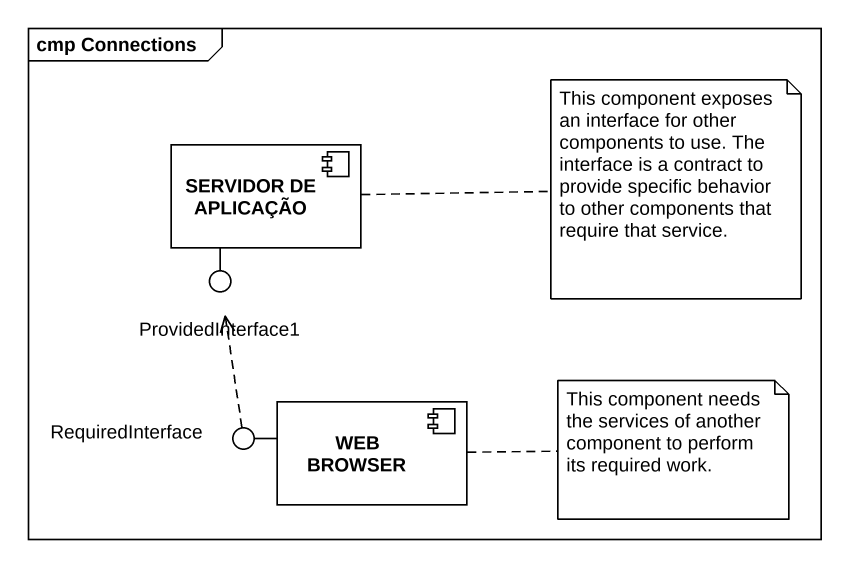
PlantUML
@startuml
mainframe cmp Connections
component "SERVIDOR DE APLICAÇÃO" as SERVIDOR_DE_APLICAÇÃO
() ProvidedInterface1
component "WEB BROWSER" as WEB_BROWSER
() RequiredInterface
SERVIDOR_DE_APLICAÇÃO -- ProvidedInterface1
WEB_BROWSER -left- RequiredInterface
RequiredInterface .up.> ProvidedInterface1
note right of SERVIDOR_DE_APLICAÇÃO : This component exposes an interface for other components to use. The interface is a contract to provide specific behavior to other components that require that service.
note right of WEB_BROWSER : This component needs the services of another component to perform its required work.
@enduml
